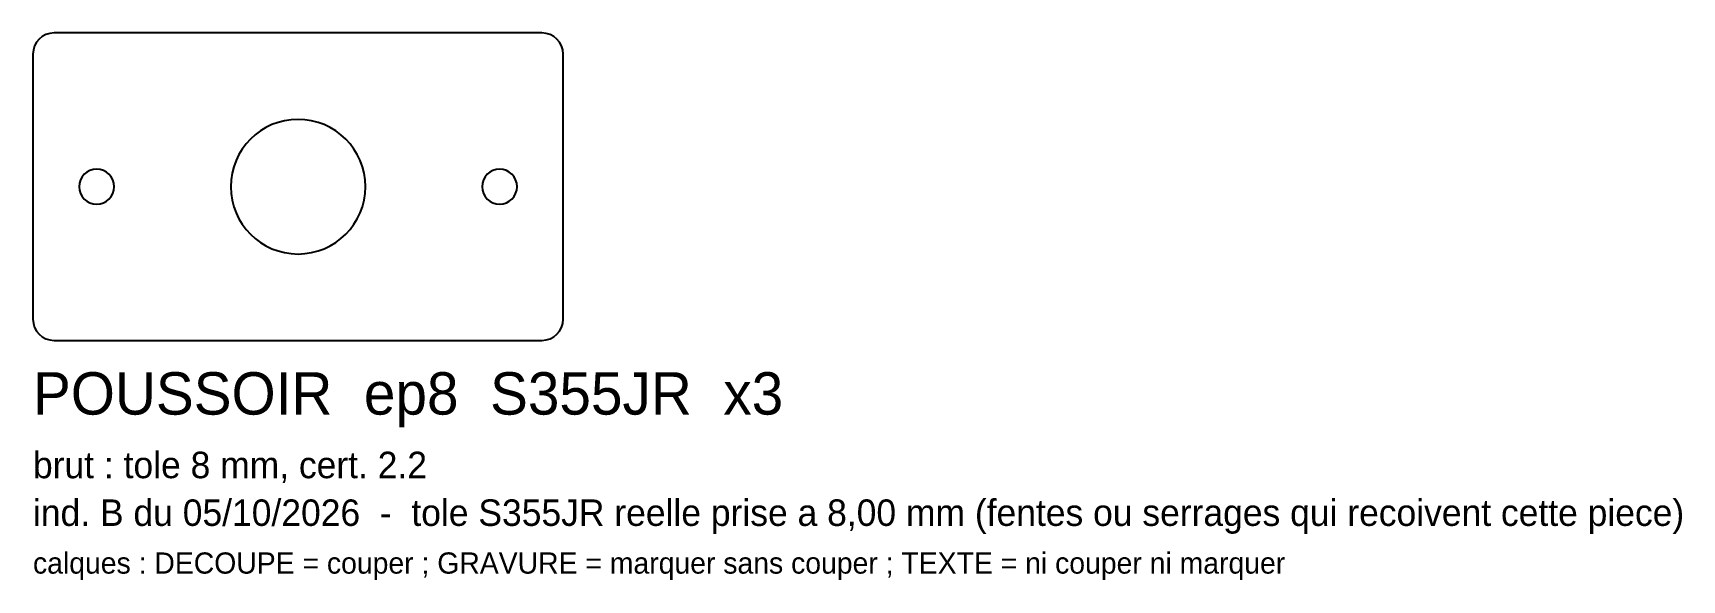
# Model space of a CAD drawing. Header units: millimetres. Extents: x -50 to 261, y -74 to 29.
import ezdxf

# ---------------------------------------------------------------- set-up
doc = ezdxf.new("R2010")
doc.units = ezdxf.units.MM
doc.layers.add('DECOUPE', color=7, linetype='CONTINUOUS')
doc.layers.add('TEXTE', color=3, linetype='CONTINUOUS')

msp = doc.modelspace()

# ---------------------------------------------------------------- linework, layer by layer
at = {"layer": 'DECOUPE'}
for p, q in [((46, 29), (-46, 29)), ((-50, 25), (-50, -25)), ((50, -25), (50, 25)), ((-46, -29), (46, -29))]:
    msp.add_line(p, q, dxfattribs=at)
for centre, radius, start, end in [((-46, 25), 4, 90, 180), ((46, 25), 4, 0, 90), ((0, 0), 12.7, 0, 180), ((-38, 0), 3.3, 0, 180), ((38, 0), 3.3, 0, 180), ((-38, 0), 3.3, 180, 0), ((0, 0), 12.7, 180, 0), ((38, 0), 3.3, 180, 0), ((-46, -25), 4, 180, 270), ((46, -25), 4, 270, 0)]:
    msp.add_arc(centre, radius, start, end, dxfattribs=at)

# ---------------------------------------------------------------- texts
at = {"layer": 'TEXTE'}
for s, height, p in [('POUSSOIR  ep8  S355JR  x3', 8, (-50, -43)), ('brut : tole 8 mm, cert. 2.2', 5, (-50, -55)), ('ind. B du 05/10/2026  -  tole S355JR reelle prise a 8,00 mm (fentes ou serrages qui recoivent cette piece)', 5, (-50, -64)), ('calques : DECOUPE = couper ; GRAVURE = marquer sans couper ; TEXTE = ni couper ni marquer', 4, (-50, -73))]:
    msp.add_text(s, height=height, dxfattribs=at).set_placement(p)

doc.saveas('drawing.dxf')
